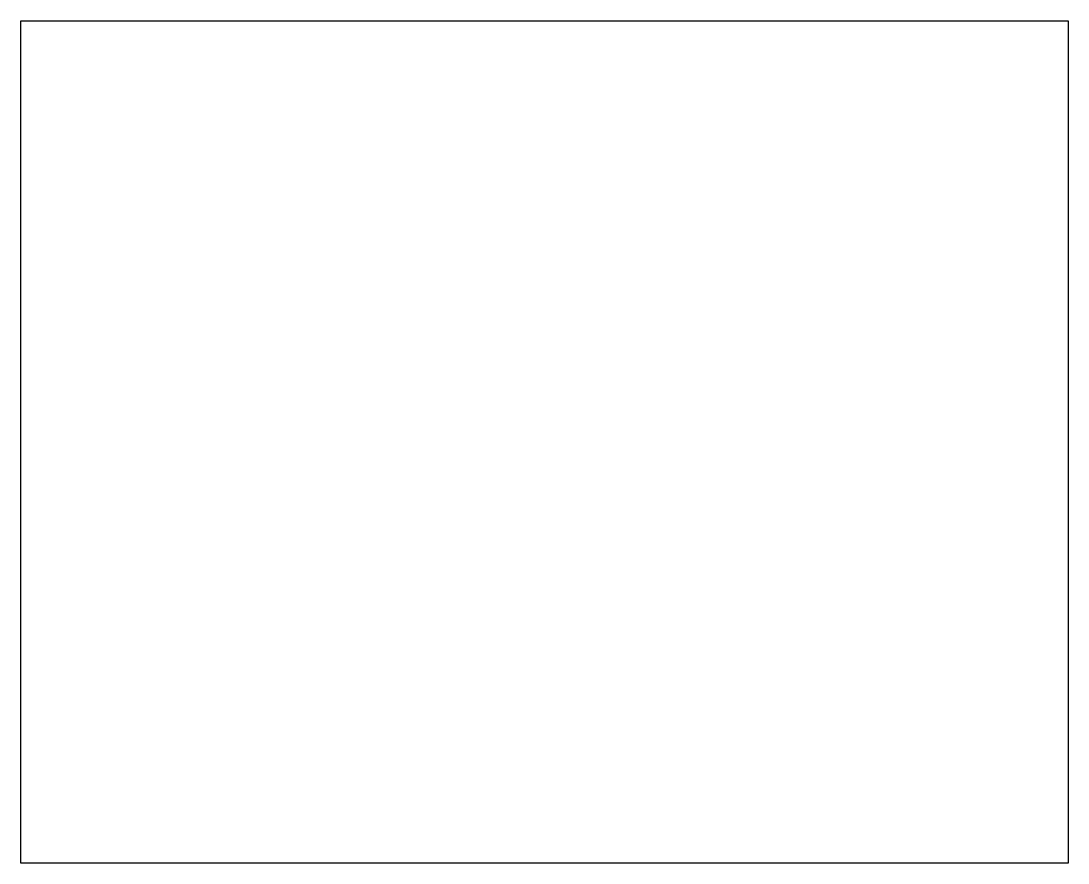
# Model space of a CAD drawing. Header units: feet. Extents: x 34.7 to 60.2, y -17.1 to 3.4.
import ezdxf

# ---------------------------------------------------------------- set-up
doc = ezdxf.new("R2010")
doc.units = ezdxf.units.FT
doc.header["$MEASUREMENT"] = 0

# ---------------------------------------------------------------- blocks, each defined once
blk = doc.blocks.new('VIEWPORT BLOCK')
at = {"layer": 'defpoints'}
blk.add_lwpolyline([(0, 20.5), (25.505, 20.5), (25.505, 0), (0, 0)], close=True, dxfattribs=at)

msp = doc.modelspace()

# ---------------------------------------------------------------- block references
at = {"layer": 'defpoints'}
msp.add_blockref('VIEWPORT BLOCK', (34.725, -17.112), dxfattribs=at)

doc.saveas('drawing.dxf')
